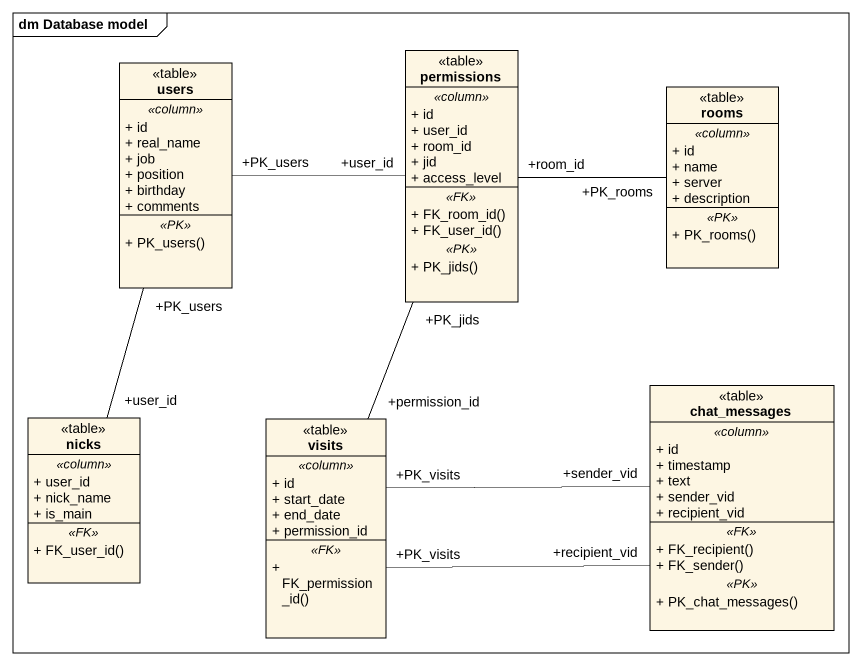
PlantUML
@startuml
mainframe dm Database model
hide circle
hide empty members
skinparam classAttributeIconSize 0
class users <<table>> {
  .. <<column>> ..
  + id
  + real_name
  + job
  + position
  + birthday
  + comments
  .. <<PK>> ..
  + PK_users()
}
class permissions <<table>> {
  .. <<column>> ..
  + id
  + user_id
  + room_id
  + jid
  + access_level
  .. <<FK>> ..
  + FK_room_id()
  + FK_user_id()
  .. <<PK>> ..
  + PK_jids()
}
class rooms <<table>> {
  .. <<column>> ..
  + id
  + name
  + server
  + description
  .. <<PK>> ..
  + PK_rooms()
}
class chat_messages <<table>> {
  .. <<column>> ..
  + id
  + timestamp
  + text
  + sender_vid
  + recipient_vid
  .. <<FK>> ..
  + FK_recipient()
  + FK_sender()
  .. <<PK>> ..
  + PK_chat_messages()
}
class nicks <<table>> {
  .. <<column>> ..
  + user_id
  + nick_name
  + is_main
  .. <<FK>> ..
  + FK_user_id()
}
class visits <<table>> {
  .. <<column>> ..
  + id
  + start_date
  + end_date
  + permission_id
  .. <<FK>> ..
  + FK_permission_id()
}
permissions "+user_id" -left- "+PK_users" users
permissions "+room_id" -right- "+PK_rooms" rooms
chat_messages "+sender_vid" -left- "+PK_visits" visits
chat_messages "+recipient_vid" -left- "+PK_visits" visits
nicks "+user_id" -up- "+PK_users" users
visits "+permission_id" -up- "+PK_jids" permissions
@enduml
